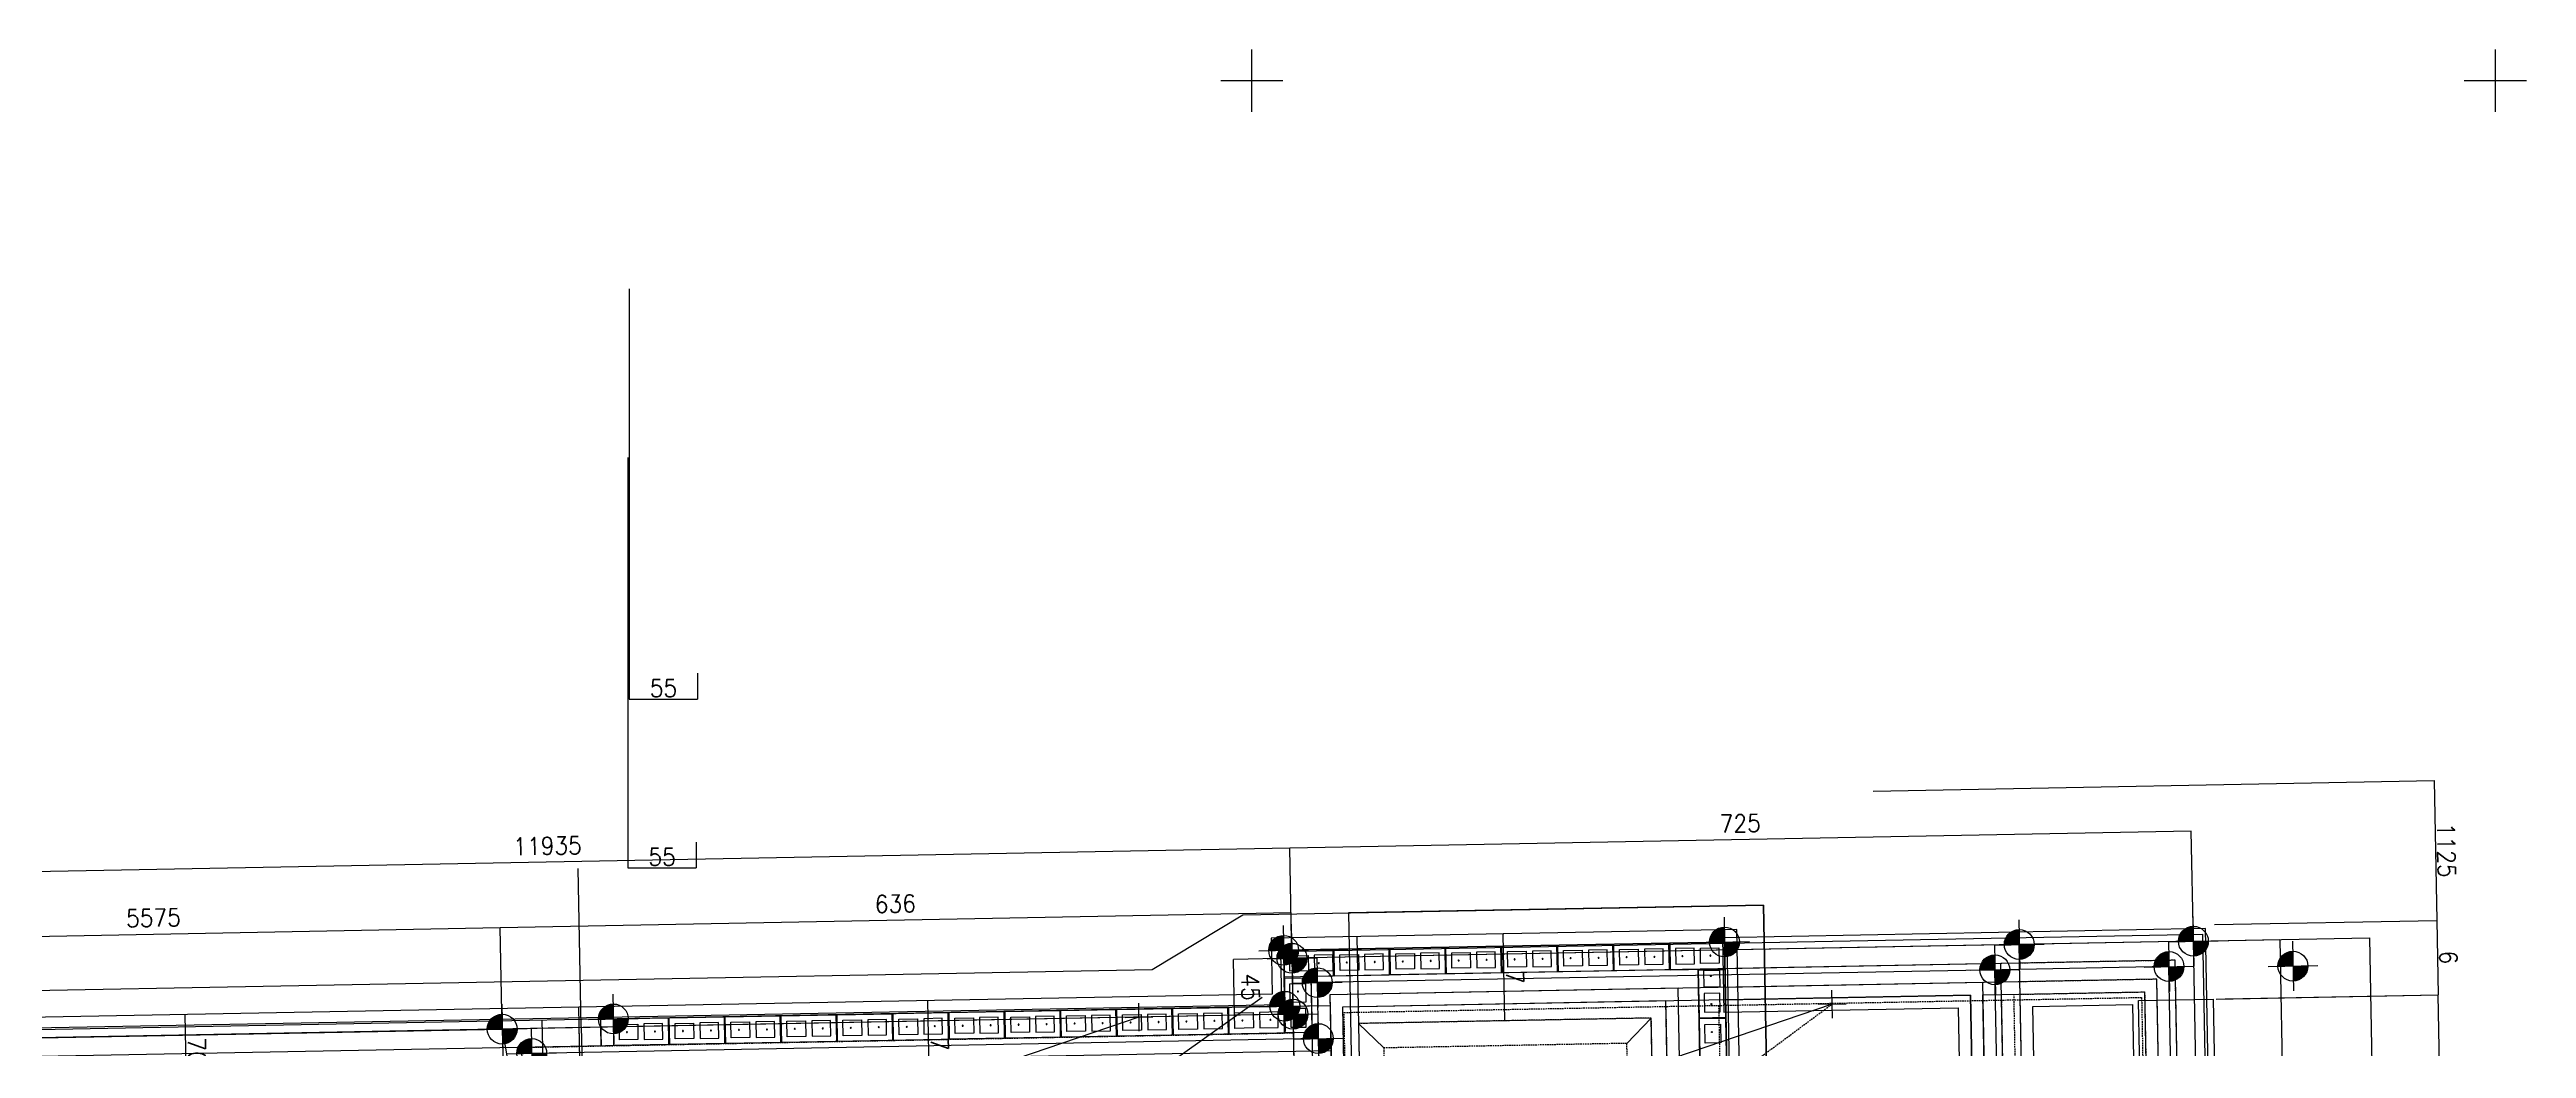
# Model space of a CAD drawing. Header units: millimetres. Extents: x 14063 to 1112248, y -41582 to 2046360.
# Drawn here: x 972826 to 992744, y 2012383 to 2020418 of the extents above; entities that cross this region are included whole.
import ezdxf

# ---------------------------------------------------------------- set-up
doc = ezdxf.new("R2010")
doc.units = ezdxf.units.MM
doc.linetypes.add('DASHED', pattern=[19.05, 12.7, -6.35])
for name, color, linetype in [('CHB+00_Dims-GA', 8, 'Continuous'), ('CHB+00_Foundation', 1, 'Continuous'), ('CHB+00_Groundslab', 4, 'Continuous'), ('CHB+00_Walls-LB', 2, 'Continuous'), ('CHB+00_Walls-LB Ghost', 252, 'Continuous'), ('CHB+00_Walls-Ret', 8, 'Continuous'), ('CHB+00_Walls-Sleeper Ghost', 252, 'Continuous'), ('CHB+01_Walls-LB', 3, 'Continuous'), ('CHB+02_Walls-LB', 3, 'Continuous'), ('CHB-00_Dig Line', 2, 'Continuous'), ('CHB-00_Dims-Footprint', 8, 'Continuous'), ('CHB-00_Dims-Foundation', 8, 'Continuous'), ('CHB-00_Footprint', 1, 'Continuous'), ('CHB-00_Foundation', 7, 'Continuous'), ('CHB-00_SOPs', 211, 'Continuous'), ('CHB-00_Surveyed Outline', 211, 'Continuous'), ('CHB-00_Walls-LB', 8, 'Continuous'), ('RPS - Setting out scratch', 7, 'Continuous'), ('RPS Setting Out - Scratch', 7, 'Continuous')]:
    doc.layers.add(name, color=color, linetype=linetype)
doc.styles.get("Standard").update_dxf_attribs({"font": 'standard'})
doc.dimstyles.get("Standard").update_dxf_attribs({"dimscale": 0, "dimtxt": 2, "dimasz": 2.5, "dimexe": 4, "dimexo": 1.5, "dimgap": 0.75, "dimtad": 0, "dimtoh": 1, "dimdec": 0, "dimdsep": 46, "dimcen": 0.09, "dimclrd": 8, "dimclre": 8, "dimclrt": 7, "dimadec": 0, "dimazin": 0, "dimtfac": 1, "dimtdec": 4, "dimtofl": 0, "dimtmove": 0, "dimatfit": 3, "dimfxl": 1, "dimtolj": 1, "dimtzin": 0, "dimarcsym": 0})

# ---------------------------------------------------------------- blocks, each defined once
blk = doc.blocks.new('*D130')
at = {"layer": 'CHB-00_Dims-Foundation', "color": 8, "linetype": 'ByBlock', "lineweight": -2}
for p, q in [((987491, 2014453), (992002, 2014539)), ((992002, 2014539), (992023, 2013414)), ((990236, 2013380), (992023, 2013414))]:
    blk.add_line(p, q, dxfattribs=at)
for points in [[(992002, 2014539), (992002, 2014539), (992002, 2014539)], [(992023, 2013414), (992023, 2013414), (992023, 2013414)]]:
    blk.add_solid(points, dxfattribs=at)
at = {"layer": 'CHB-00_Dims-Foundation', "color": 7, "linetype": 'Continuous', "lineweight": -2, "insert": (992100, 2013978), "char_height": 141.1, "width": 21, "attachment_point": 5, "rotation": 271.0813}
blk.add_mtext('1125', dxfattribs=at)
blk = doc.blocks.new('*D25')
at = {"layer": 'CHB-00_Dims-Foundation', "color": 8, "linetype": 'ByBlock', "lineweight": -2}
for p, q in [((990236, 2013380), (992023, 2013414)), ((992023, 2013414), (992034, 2012814)), ((990248, 2012780), (992034, 2012814))]:
    blk.add_line(p, q, dxfattribs=at)
for points in [[(992023, 2013414), (992023, 2013414), (992023, 2013414)], [(992034, 2012814), (992034, 2012814), (992034, 2012814)]]:
    blk.add_solid(points, dxfattribs=at)
at = {"layer": 'CHB-00_Dims-Foundation', "color": 7, "linetype": 'Continuous', "lineweight": -2, "insert": (992116, 2013116), "char_height": 141, "width": 4, "attachment_point": 5, "rotation": 271.0813}
blk.add_mtext('6', dxfattribs=at)
blk = doc.blocks.new('*D90')
at = {"layer": 'CHB-00_Dims-Foundation', "color": 8, "linetype": 'ByBlock', "lineweight": -2}
for p, q in [((990322, 2012782), (992034, 2012814)), ((992156, 2006351), (992034, 2012814)), ((990347, 2006316), (992156, 2006351))]:
    blk.add_line(p, q, dxfattribs=at)
for points in [[(992034, 2012814), (992034, 2012814), (992034, 2012814)], [(992156, 2006351), (992156, 2006351), (992156, 2006351)]]:
    blk.add_solid(points, dxfattribs=at)
at = {"layer": 'CHB-00_Dims-Foundation', "color": 7, "linetype": 'Continuous', "lineweight": -2, "insert": (992183, 2009584), "char_height": 141.1, "width": 27, "attachment_point": 5, "rotation": 271.0813}
blk.add_mtext('6464', dxfattribs=at)
blk = doc.blocks.new('*D38')
at = {"layer": 'CHB-00_Dims-Footprint', "color": 8, "linetype": 'ByBlock', "lineweight": -2}
for p, q in [((990049, 2014131), (982800, 2013994)), ((990066, 2013246), (990049, 2014131)), ((982817, 2013109), (982800, 2013994))]:
    blk.add_line(p, q, dxfattribs=at)
for points in [[(990049, 2014131), (990049, 2014131), (990049, 2014131)], [(982800, 2013994), (982800, 2013994), (982800, 2013994)]]:
    blk.add_solid(points, dxfattribs=at)
at = {"layer": 'CHB-00_Dims-Footprint', "color": 7, "linetype": 'Continuous', "lineweight": -2, "insert": (986422, 2014194), "char_height": 141.1, "width": 18, "attachment_point": 5, "rotation": 1.0813}
blk.add_mtext('725', dxfattribs=at)
blk = doc.blocks.new('*D92')
at = {"layer": 'CHB-00_Dims-Footprint', "color": 8, "linetype": 'ByBlock', "lineweight": -2}
for p, q in [((982800, 2013994), (970867, 2013769)), ((982817, 2013109), (982800, 2013994)), ((970892, 2012434), (970867, 2013769))]:
    blk.add_line(p, q, dxfattribs=at)
for points in [[(982800, 2013994), (982800, 2013994), (982800, 2013994)], [(970867, 2013769), (970867, 2013769), (970867, 2013769)]]:
    blk.add_solid(points, dxfattribs=at)
at = {"layer": 'CHB-00_Dims-Footprint', "color": 7, "linetype": 'Continuous', "lineweight": -2, "insert": (976831, 2014013), "char_height": 141.1, "width": 28, "attachment_point": 5, "rotation": 1.0813}
blk.add_mtext('11935', dxfattribs=at)
blk = doc.blocks.new('*D84')
at = {"layer": 'CHB-00_Dims-Footprint', "color": 8, "linetype": 'ByBlock', "lineweight": -2}
for p, q in [((982817, 2013109), (982347, 2013100)), ((982356, 2012650), (982347, 2013100)), ((982825, 2012659), (982356, 2012650))]:
    blk.add_line(p, q, dxfattribs=at)
for points in [[(982347, 2013100), (982347, 2013100), (982347, 2013100)], [(982356, 2012650), (982356, 2012650), (982356, 2012650)]]:
    blk.add_solid(points, dxfattribs=at)
at = {"layer": 'CHB-00_Dims-Footprint', "color": 7, "linetype": 'Continuous', "lineweight": -2, "insert": (982483, 2012878), "char_height": 141.1, "width": 12, "attachment_point": 5, "rotation": 271.0813}
blk.add_mtext('45', dxfattribs=at)
blk = doc.blocks.new('*D56')
at = {"layer": 'CHB-00_Dims-Footprint', "color": 8, "linetype": 'ByBlock', "lineweight": -2}
for p, q in [((990066, 2013246), (990761, 2013259)), ((990761, 2013259), (990889, 2006495)), ((990193, 2006482), (990889, 2006495))]:
    blk.add_line(p, q, dxfattribs=at)
for points in [[(990761, 2013259), (990761, 2013259), (990761, 2013259)], [(990889, 2006495), (990889, 2006495), (990889, 2006495)]]:
    blk.add_solid(points, dxfattribs=at)
at = {"layer": 'CHB-00_Dims-Footprint', "color": 7, "linetype": 'Continuous', "lineweight": -2, "insert": (990956, 2009880), "char_height": 141.1, "width": 25, "attachment_point": 5, "rotation": 271.0813}
blk.add_mtext('6765', dxfattribs=at)
blk = doc.blocks.new('*D147')
at = {"layer": 'CHB-00_Dims-Footprint', "color": 8, "linetype": 'ByBlock', "lineweight": -2}
for p, q in [((970877, 2013250), (976451, 2013356)), ((976467, 2012539), (976451, 2013356)), ((970892, 2012434), (970877, 2013250))]:
    blk.add_line(p, q, dxfattribs=at)
for points in [[(976451, 2013356), (976451, 2013356), (976451, 2013356)], [(970877, 2013250), (970877, 2013250), (970877, 2013250)]]:
    blk.add_solid(points, dxfattribs=at)
at = {"layer": 'CHB-00_Dims-Footprint', "color": 7, "linetype": 'Continuous', "lineweight": -2, "insert": (973662, 2013434), "char_height": 141.1, "width": 25, "attachment_point": 5, "rotation": 1.0813}
blk.add_mtext('5575', dxfattribs=at)
blk = doc.blocks.new('*D60')
at = {"layer": 'CHB-00_Dims-Footprint', "color": 8, "linetype": 'ByBlock', "lineweight": -2}
for p, q in [((970892, 2012434), (971155, 1998539)), ((975086, 2000111), (975114, 1998614)), ((971155, 1998539), (975114, 1998614))]:
    blk.add_line(p, q, dxfattribs=at)
for points in [[(971155, 1998539), (971155, 1998539), (971155, 1998539)], [(975114, 1998614), (975114, 1998614), (975114, 1998614)]]:
    blk.add_solid(points, dxfattribs=at)
at = {"layer": 'CHB-00_Dims-Footprint', "color": 7, "linetype": 'Continuous', "lineweight": -2, "insert": (973132, 1998708), "char_height": 141.1, "width": 18, "attachment_point": 5, "rotation": 1.0813}
blk.add_mtext('396', dxfattribs=at)
blk = doc.blocks.new('*D81')
at = {"layer": 'CHB-00_Dims-Footprint', "color": 8, "linetype": 'ByBlock', "lineweight": -2}
for p, q in [((990066, 2013246), (991482, 2013273)), ((991482, 2013273), (991733, 1999975)), ((988917, 1999922), (991733, 1999975))]:
    blk.add_line(p, q, dxfattribs=at)
for points in [[(991482, 2013273), (991482, 2013273), (991482, 2013273)], [(991733, 1999975), (991733, 1999975), (991733, 1999975)]]:
    blk.add_solid(points, dxfattribs=at)
at = {"layer": 'CHB-00_Dims-Footprint', "color": 7, "linetype": 'Continuous', "lineweight": -2, "insert": (991739, 2006626), "char_height": 141.1, "width": 16, "attachment_point": 5, "rotation": 271.0813}
blk.add_mtext('133', dxfattribs=at)
blk = doc.blocks.new('*D103')
at = {"layer": 'CHB-00_Dims-Footprint', "color": 8, "linetype": 'ByBlock', "lineweight": -2}
for p, q in [((970892, 2012434), (970198, 2012421)), ((970198, 2012421), (970315, 2006222)), ((972989, 2006273), (970315, 2006222))]:
    blk.add_line(p, q, dxfattribs=at)
for points in [[(970198, 2012421), (970198, 2012421), (970198, 2012421)], [(970315, 2006222), (970315, 2006222), (970315, 2006222)]]:
    blk.add_solid(points, dxfattribs=at)
at = {"layer": 'CHB-00_Dims-Footprint', "color": 7, "linetype": 'Continuous', "lineweight": -2, "insert": (970388, 2009324), "char_height": 141.1, "width": 11, "attachment_point": 5, "rotation": 271.0813}
blk.add_mtext('62', dxfattribs=at)
blk = doc.blocks.new('*D52')
at = {"layer": 'CHB-00_Dims-Footprint', "color": 8, "linetype": 'ByBlock', "lineweight": -2}
for p, q in [((970892, 2012434), (971140, 1999321)), ((972989, 2006273), (973120, 1999358)), ((971140, 1999321), (973120, 1999358))]:
    blk.add_line(p, q, dxfattribs=at)
for points in [[(973120, 1999358), (973120, 1999358), (973120, 1999358)], [(971140, 1999321), (971140, 1999321), (971140, 1999321)]]:
    blk.add_solid(points, dxfattribs=at)
at = {"layer": 'CHB-00_Dims-Footprint', "color": 7, "linetype": 'Continuous', "lineweight": -2, "insert": (972127, 1999471), "char_height": 141.1, "width": 16, "attachment_point": 5, "rotation": 1.0813}
blk.add_mtext('198', dxfattribs=at)
blk = doc.blocks.new('*D145')
at = {"layer": 'CHB-00_Dims-Footprint', "color": 8, "linetype": 'ByBlock', "lineweight": -2}
blk.add_line((981587, 2012636), (971461, 2009190), dxfattribs=at)
at = {"layer": 'CHB-00_Dims-Footprint', "color": 7, "linetype": 'Continuous', "lineweight": -2, "insert": (972191, 2009438), "char_height": 141.1, "width": 30, "attachment_point": 5, "rotation": 18.7929}
blk.add_mtext('10696', dxfattribs=at)
blk = doc.blocks.new('*D152')
at = {"layer": 'CHB-00_Dims-Footprint', "color": 8, "linetype": 'ByBlock', "lineweight": -2}
blk.add_line((987161, 2012741), (977035, 2009295), dxfattribs=at)
at = {"layer": 'CHB-00_Dims-Footprint', "color": 7, "linetype": 'Continuous', "lineweight": -2, "insert": (977765, 2009544), "char_height": 141.1, "width": 30, "attachment_point": 5, "rotation": 18.7929}
blk.add_mtext('10696', dxfattribs=at)
blk = doc.blocks.new('*D33')
at = {"layer": 'CHB-00_Dims-Footprint', "color": 8, "linetype": 'ByBlock', "lineweight": -2}
for p, q in [((976451, 2013356), (982810, 2013476)), ((982817, 2013109), (982810, 2013476)), ((976467, 2012539), (976451, 2013356))]:
    blk.add_line(p, q, dxfattribs=at)
for points in [[(982810, 2013476), (982810, 2013476), (982810, 2013476)], [(976451, 2013356), (976451, 2013356), (976451, 2013356)]]:
    blk.add_solid(points, dxfattribs=at)
at = {"layer": 'CHB-00_Dims-Footprint', "color": 7, "linetype": 'Continuous', "lineweight": -2, "insert": (979628, 2013547), "char_height": 141.1, "width": 18, "attachment_point": 5, "rotation": 1.0813}
blk.add_mtext('636', dxfattribs=at)
blk = doc.blocks.new('*U202')
at = {"layer": 'CHB+00_Groundslab', "color": 1, "linetype": 'Continuous'}
blk.add_lwpolyline([(-4, 0, 1), (4, 0, 1)], format="xyb", close=True, dxfattribs=at)
blk = doc.blocks.new('*U203')
at = {"layer": 'CHB+00_Groundslab', "color": 0, "linetype": 'ByBlock', "lineweight": -2}
for p in [(-3150, 0), (-2925, 0), (-2700, 0), (-2475, 0), (-2250, 0), (-2025, 0), (-1800, 0), (-1575, 0), (-1350, 0), (-1125, 0), (-900, 0), (-675, 0), (-450, 0), (-225, 0), (0, 0)]:
    blk.add_blockref('*U202', p, dxfattribs=at)
blk = doc.blocks.new('*U204')
at = {"layer": 'CHB+00_Groundslab', "color": 1, "linetype": 'Continuous'}
blk.add_lwpolyline([(-4, 0, 1), (4, 0, 1)], format="xyb", close=True, dxfattribs=at)
blk = doc.blocks.new('*U205')
at = {"layer": 'CHB+00_Groundslab', "color": 0, "linetype": 'ByBlock', "lineweight": -2}
for p in [(-12825, 0), (-12600, 0), (-12375, 0), (-12150, 0), (-11925, 0), (-11700, 0), (-11475, 0), (-11250, 0), (-11025, 0), (-10800, 0), (-10575, 0), (-10350, 0), (-10125, 0), (-9900, 0), (-9675, 0), (-9450, 0), (-9225, 0), (-9000, 0), (-8775, 0), (-8550, 0), (-8325, 0), (-8100, 0), (-7875, 0), (-7650, 0), (-7425, 0), (-7200, 0), (-6975, 0), (-6750, 0), (-6525, 0), (-6300, 0), (-6075, 0), (-5850, 0), (-5625, 0), (-5400, 0), (-5175, 0), (-4950, 0), (-4725, 0), (-4500, 0), (-4275, 0), (-4050, 0), (-3825, 0), (-3600, 0), (-3375, 0), (-3150, 0), (-2925, 0), (-2700, 0), (-2475, 0), (-2250, 0), (-2025, 0), (-1800, 0), (-1575, 0), (-1350, 0), (-1125, 0), (-900, 0), (-675, 0), (-450, 0), (-225, 0), (0, 0)]:
    blk.add_blockref('*U204', p, dxfattribs=at)
blk = doc.blocks.new('*U206')
at = {"layer": 'CHB+00_Groundslab', "color": 1, "linetype": 'Continuous'}
blk.add_lwpolyline([(-4, 0, 1), (4, 0, 1)], format="xyb", close=True, dxfattribs=at)
blk = doc.blocks.new('*U207')
at = {"layer": 'CHB+00_Groundslab', "color": 0, "linetype": 'ByBlock', "lineweight": -2}
for p in [(-5400, 0), (-5175, 0), (-4950, 0), (-4725, 0), (-4500, 0), (-4275, 0), (-4050, 0), (-3825, 0), (-3600, 0), (-3375, 0), (-3150, 0), (-2925, 0), (-2700, 0), (-2475, 0), (-2250, 0), (-2025, 0), (-1800, 0), (-1575, 0), (-1350, 0), (-1125, 0), (-900, 0), (-675, 0), (-450, 0), (-225, 0), (0, 0)]:
    blk.add_blockref('*U206', p, dxfattribs=at)
blk = doc.blocks.new('*D5')
at = {"layer": 'CHB+00_Dims-GA', "color": 8, "linetype": 'ByBlock', "lineweight": -2}
for p, q in [((977477, 2017137), (977477, 2013837)), ((978027, 2014044), (978027, 2013837)), ((977477, 2013837), (978027, 2013837))]:
    blk.add_line(p, q, dxfattribs=at)
for points in [[(977477, 2013837), (977477, 2013837), (977477, 2013837)], [(978027, 2013837), (978027, 2013837), (978027, 2013837)]]:
    blk.add_solid(points, dxfattribs=at)
at = {"layer": 'CHB+00_Dims-GA', "color": 7, "linetype": 'Continuous', "lineweight": -2, "insert": (977752, 2013925), "char_height": 141.1, "width": 11, "attachment_point": 5}
blk.add_mtext('55', dxfattribs=at)
blk = doc.blocks.new('*D14')
at = {"layer": 'CHB+00_Dims-GA', "color": 8, "linetype": 'ByBlock', "lineweight": -2}
for p, q in [((977488, 2018493), (977488, 2015194)), ((978038, 2015401), (978038, 2015194)), ((977488, 2015194), (978038, 2015194))]:
    blk.add_line(p, q, dxfattribs=at)
for points in [[(977488, 2015194), (977488, 2015194), (977488, 2015194)], [(978038, 2015194), (978038, 2015194), (978038, 2015194)]]:
    blk.add_solid(points, dxfattribs=at)
at = {"layer": 'CHB+00_Dims-GA', "color": 7, "linetype": 'Continuous', "lineweight": -2, "insert": (977763, 2015281), "char_height": 141.1, "width": 11, "attachment_point": 5}
blk.add_mtext('55', dxfattribs=at)
blk = doc.blocks.new('*D125')
at = {"layer": 'CHB-00_Foundation', "color": 8, "linetype": 'ByBlock', "lineweight": -2}
for p, q in [((979903, 2012069), (979890, 2012769)), ((979890, 2012769), (979890, 2012769)), ((979903, 2012069), (979903, 2012069))]:
    blk.add_line(p, q, dxfattribs=at)
for points in [[(979890, 2012769), (979890, 2012769), (979890, 2012769)], [(979903, 2012069), (979903, 2012069), (979903, 2012069)]]:
    blk.add_solid(points, dxfattribs=at)
at = {"layer": 'CHB-00_Foundation', "color": 7, "linetype": 'Continuous', "lineweight": -2, "insert": (979984, 2012420), "char_height": 141, "width": 4, "attachment_point": 5, "rotation": 271.0813}
blk.add_mtext('7', dxfattribs=at)
blk = doc.blocks.new('*D122')
at = {"layer": 'CHB-00_Foundation', "color": 8, "linetype": 'ByBlock', "lineweight": -2}
for p, q in [((973931, 2011955), (973918, 2012656)), ((973918, 2012656), (973918, 2012656)), ((973931, 2011955), (973931, 2011955))]:
    blk.add_line(p, q, dxfattribs=at)
for points in [[(973918, 2012656), (973918, 2012656), (973918, 2012656)], [(973931, 2011955), (973931, 2011955), (973931, 2011955)]]:
    blk.add_solid(points, dxfattribs=at)
at = {"layer": 'CHB-00_Foundation', "color": 7, "linetype": 'Continuous', "lineweight": -2, "insert": (974012, 2012307), "char_height": 141.1, "width": 16, "attachment_point": 5, "rotation": 271.0813}
blk.add_mtext('701', dxfattribs=at)
blk = doc.blocks.new('*D55')
at = {"layer": 'CHB-00_Foundation', "color": 8, "linetype": 'ByBlock', "lineweight": -2}
for p, q in [((984529, 2012606), (984516, 2013306)), ((984521, 2013306), (984516, 2013306)), ((984529, 2012606), (984529, 2012606))]:
    blk.add_line(p, q, dxfattribs=at)
for points in [[(984516, 2013306), (984516, 2013306), (984516, 2013306)], [(984529, 2012606), (984529, 2012606), (984529, 2012606)]]:
    blk.add_solid(points, dxfattribs=at)
at = {"layer": 'CHB-00_Foundation', "color": 7, "linetype": 'Continuous', "lineweight": -2, "insert": (984610, 2012958), "char_height": 141, "width": 4, "attachment_point": 5, "rotation": 271.0813}
blk.add_mtext('7', dxfattribs=at)
blk = doc.blocks.new('_Set Out JW')
at = {"layer": 'RPS Setting Out - Scratch', "linetype": 'Continuous'}
h = blk.add_hatch(color=2, dxfattribs=at)
edge = h.paths.add_edge_path(flags=0)
edge.add_arc((0, 0), 120, 90, 180)
edge.add_line((-120, 0), (0, 0))
edge.add_line((0, 0), (0, 120))
h = blk.add_hatch(color=2, dxfattribs=at)
edge = h.paths.add_edge_path(flags=0)
edge.add_line((120, 0), (0, 0))
edge.add_line((0, 0), (0, -120))
edge.add_arc((0, 0), 120, 270, 360)
at = {"layer": 'RPS Setting Out - Scratch', "color": 7, "linetype": 'Continuous'}
for p, q in [((0, 200), (0, -200)), ((-200, 0), (200, 0))]:
    blk.add_line(p, q, dxfattribs=at)
blk.add_circle((0, 0), 120, dxfattribs=at)

msp = doc.modelspace()

# ---------------------------------------------------------------- linework, layer by layer
at = {"layer": 'CHB+00_Foundation', "linetype": 'Continuous'}
for points in [[(986279.4, 2013274.4), (986290.7, 2012674.5), (988175.1, 2012710.1), (988246.7, 2008912.7), (988041.8, 2008908.9), (988053.1, 2008309), (988258.1, 2008312.8), (988329.7, 2004518.5), (988124.7, 2004514.6), (988136, 2003914.8), (988341, 2003918.6), (988407.2, 2000412.2), (986522.8, 2000376.7), (986534.1, 1999776.8), (989018.4, 1999823.7), (988895.1, 2006357.5), (990295.2, 2006383.9), (990163.8, 2013347.7), (986279.4, 2013274.4)], [(988883.8, 2006957.4), (988775, 2012721.4), (989575.2, 2012736.5), (989684, 2006972.5), (988883.8, 2006957.4)]]:
    msp.add_lwpolyline(points, dxfattribs=at)
at = {"layer": 'CHB+00_Groundslab', "linetype": 'Continuous'}
for points in [[(975086.8, 2000046.2), (975085.8, 2000111.2), (975086.8, 2000046.2), (982995.6, 2000195.5), (983004.1, 1999745.2), (986548.5, 1999812.1), (986295, 2013239.7), (982750.7, 2013172.8), (982759.2, 2012722.9), (970891.3, 2012498.9), (970892.5, 2012433.9)], [(982759.2, 2012722.9), (983124.1, 2012729.8), (983360.5, 2000202.4), (982995.6, 2000195.5)], [(976794.6, 2012285.2), (976788.5, 2012610.2)]]:
    msp.add_lwpolyline(points, dxfattribs=at)
at = {"layer": 'CHB+00_Groundslab', "color": 1, "linetype": 'DASHED'}
for points in [[(983340.6, 2013183.9), (983594, 1999756.3)], [(977095.7, 2012015.9), (977084.4, 2012615.8)]]:
    msp.add_lwpolyline(points, dxfattribs=at)
at = {"layer": 'CHB+00_Groundslab', "color": 1, "linetype": 'Continuous'}
for points in [[(982848.7, 2013067.1, 1), (982856.7, 2013067.3, 1)], [(982860.4, 2012842.3, 1), (982868.4, 2012842.4, 1)]]:
    msp.add_lwpolyline(points, format="xyb", close=True, dxfattribs=at)
at = {"layer": 'CHB+00_Groundslab', "color": 3, "linetype": 'DASHED'}
for points in [[(985780.4, 2008713.2), (985706.5, 2012628.5), (983351.7, 2012584)], [(985577, 2008887), (985510.3, 2012424.7), (983555.6, 2012387.8), (983626.8, 2008617.6), (985577, 2008887)]]:
    msp.add_lwpolyline(points, dxfattribs=at)
at = {"layer": 'CHB+00_Groundslab', "color": 3, "linetype": 'Continuous'}
for points in [[(983351.9, 2012584), (983555.6, 2012387.8)], [(985706.5, 2012628.5), (985510.3, 2012424.7)]]:
    msp.add_lwpolyline(points, dxfattribs=at)
at = {"layer": 'CHB+00_Groundslab', "linetype": 'Continuous'}
msp.add_arc((981587, 2012635.7), 10696.4, 181.08126, 216.5046, dxfattribs=at)
at = {"layer": 'CHB+00_Walls-LB', "linetype": 'Continuous'}
for points in [[(977494.6, 2000091.7), (977490.5, 2000306.6), (977494.6, 2000091.7), (982995.6, 2000195.5), (983004.1, 1999745.2), (986548.5, 1999812.1), (986295, 2013239.7), (982750.7, 2013172.8), (982759.2, 2012722.9), (977258.1, 2012619), (977262.2, 2012404.1)], [(986299.1, 2013024.7), (982969.7, 2012961.9), (982978.2, 2012512), (971046.4, 2012286.8)], [(986329.4, 2000023), (986084.1, 2013020.7)], [(975376, 2000416.8), (983353.6, 2000567.3), (983362.1, 2000117), (986161.6, 2000169.8), (985922, 2012867.6), (983122.5, 2012814.7), (983131, 2012364.8), (971202.4, 2012139.7)], [(981045, 2000623.8), (983451.7, 2000669.2), (983460.2, 2000218.9), (986059.8, 2000267.9), (985823.9, 2012765.7), (983224.4, 2012716.6), (983232.8, 2012266.7), (976881.8, 2012146.9)], [(977262.2, 2012404.1), (977259.4, 2012554.1), (970892.5, 2012433.9)]]:
    msp.add_lwpolyline(points, dxfattribs=at)
msp.add_arc((981587, 2012635.7), 10696.4, 181.08126, 216.5046, dxfattribs=at)
at = {"layer": 'CHB+00_Walls-LB Ghost', "linetype": 'Continuous'}
for points in [[(982816.9, 2013109), (982825.4, 2012659.1), (970892.5, 2012433.9)], [(975085.8, 2000111.2), (983059.4, 2000261.7), (983067.9, 1999811.4), (988916.5, 1999921.8), (988793.2, 2006455.6), (990193.4, 2006482), (990065.7, 2013245.8), (982816.9, 2013109)], [(986529.4, 2000026.7), (988763.7, 2000068.9), (988640.4, 2006602.8), (990040.5, 2006629.2), (989918.5, 2013093), (986284.1, 2013024.4)], [(988487.6, 2006749.9), (989887.7, 2006776.3), (989771.4, 2012940.2), (986286.9, 2012874.5)], [(986288.8, 2012774.5), (988273.2, 2012811.9), (988350.4, 2008722.2), (988237.9, 2008720), (988241.9, 2008505.1), (988354.4, 2008507.2), (988433.3, 2004327.9), (988320.8, 2004325.8), (988324.9, 2004110.9), (988437.4, 2004113), (988509.1, 2000314.2), (986524.7, 2000276.7)], [(988485.7, 2006849.9), (988373.2, 2012813.8), (989673.3, 2012838.4), (989785.9, 2006874.4), (988487.4, 2006849.9)]]:
    msp.add_lwpolyline(points, dxfattribs=at)
at = {"layer": 'CHB+00_Walls-Ret'}
for points in [[(982750.7, 2013173.2), (983145.6, 2013180.6), (983149.6, 2012965.7), (982754.7, 2012958.2)], [(982796.5, 2013129.1), (982946.5, 2013131.9), (982948.8, 2013006.9), (982798.9, 2013004.1)], [(983146.4, 2013135.7), (982996.5, 2013132.8), (982998.8, 2013007.8), (983148.8, 2013010.7)], [(983155.6, 2013180.8), (983595.5, 2013189.1), (983599.6, 2012974.2), (983159.6, 2012965.9)], [(983201.4, 2013136.7), (983351.4, 2013139.5), (983353.8, 2013014.5), (983203.8, 2013011.7)], [(983551.4, 2013143.3), (983401.4, 2013140.5), (983403.7, 2013015.5), (983553.7, 2013018.3)], [(983605.5, 2013189.3), (984045.4, 2013197.6), (984049.5, 2012982.7), (983609.6, 2012974.4)], [(983651.3, 2013145.2), (983801.3, 2013148), (983803.7, 2013023), (983653.7, 2013020.2)], [(984001.3, 2013151.8), (983851.3, 2013149), (983853.7, 2013024), (984003.6, 2013026.8)], [(984055.4, 2013197.8), (984495.3, 2013206.1), (984499.4, 2012991.2), (984059.5, 2012982.9)], [(984101.3, 2013153.7), (984251.2, 2013156.5), (984253.6, 2013031.5), (984103.6, 2013028.7)], [(984451.2, 2013160.3), (984301.2, 2013157.5), (984303.6, 2013032.5), (984453.6, 2013035.3)], [(984505.3, 2013206.3), (984945.3, 2013214.6), (984949.3, 2012999.7), (984509.4, 2012991.4)], [(984551.2, 2013162.2), (984701.2, 2013165), (984703.5, 2013040), (984553.5, 2013037.2)], [(984901.1, 2013168.8), (984751.2, 2013165.9), (984753.5, 2013041), (984903.5, 2013043.8)], [(984955.3, 2013214.8), (985395.2, 2013223.1), (985399.2, 2013008.1), (984959.3, 2012999.8)], [(985001.1, 2013170.7), (985151.1, 2013173.5), (985153.4, 2013048.5), (985003.5, 2013045.7)], [(985351, 2013177.3), (985201.1, 2013174.4), (985203.4, 2013049.5), (985353.4, 2013052.3)], [(985405.2, 2013223.3), (985845.1, 2013231.6), (985849.2, 2013016.6), (985409.2, 2013008.3)], [(985451, 2013179.2), (985601, 2013182), (985603.4, 2013057), (985453.4, 2013054.2)], [(985801, 2013185.8), (985651, 2013182.9), (985653.3, 2013057.9), (985803.3, 2013060.8)], [(985859.2, 2013016.4), (986299.1, 2013024.7), (986295, 2013239.7), (985855.1, 2013231.4)], [(985903.3, 2013062.3), (986053.3, 2013065.1), (986050.9, 2013190.1), (985901, 2013187.2)], [(986253.2, 2013068.9), (986103.3, 2013066), (986100.9, 2013191), (986250.9, 2013193.8)], [(982969.9, 2012951.9), (982978.2, 2012512), (982763.2, 2012507.9), (982754.9, 2012947.8)], [(982925.7, 2012906), (982928.6, 2012756.1), (982803.6, 2012753.7), (982800.8, 2012903.7)], [(986306.5, 2012634.8), (986299.3, 2013014.7), (986084.3, 2013010.7), (986091.5, 2012630.7)], [(986254.3, 2013013.9), (986256.8, 2012878.9), (986131.9, 2012876.5), (986129.3, 2013011.5)], [(980059.6, 2012671.9), (980499.6, 2012680.2), (980503.6, 2012465.3), (980063.7, 2012457)], [(980509.6, 2012680.4), (980949.5, 2012688.7), (980953.5, 2012473.7), (980513.6, 2012465.4)], [(980959.5, 2012688.9), (981399.4, 2012697.2), (981403.5, 2012482.2), (980963.5, 2012473.9)], [(981409.4, 2012697.4), (981849.3, 2012705.7), (981853.4, 2012490.7), (981413.5, 2012482.4)], [(981859.3, 2012705.9), (982299.2, 2012714.2), (982303.3, 2012499.2), (981863.4, 2012490.9)], [(982309.2, 2012714.4), (982749.2, 2012722.7), (982753.2, 2012507.7), (982313.3, 2012499.4)], [(982705, 2012676.8), (982555, 2012674), (982557.4, 2012549), (982707.4, 2012551.9)], [(982932.3, 2012556.1), (982929.5, 2012706.1), (982804.5, 2012703.7), (982807.4, 2012553.7)], [(986260.6, 2012678.9), (986257.8, 2012828.9), (986132.8, 2012826.5), (986135.6, 2012676.6)], [(977360.1, 2012621), (977800, 2012629.3), (977804.1, 2012414.3), (977364.2, 2012406)], [(977406, 2012576.8), (977555.9, 2012579.7), (977558.3, 2012454.7), (977408.3, 2012451.8)], [(977755.9, 2012583.4), (977605.9, 2012580.6), (977608.3, 2012455.6), (977758.3, 2012458.5)], [(977810, 2012629.5), (978250, 2012637.8), (978254, 2012422.8), (977814.1, 2012414.5)], [(977855.9, 2012585.3), (978005.9, 2012588.1), (978008.2, 2012463.2), (977858.2, 2012460.3)], [(978205.8, 2012591.9), (978055.8, 2012589.1), (978058.2, 2012464.1), (978208.2, 2012466.9)], [(978260, 2012637.9), (978699.9, 2012646.3), (978703.9, 2012431.3), (978264, 2012423)], [(978305.8, 2012593.8), (978455.8, 2012596.6), (978458.1, 2012471.7), (978308.2, 2012468.8)], [(978655.7, 2012600.4), (978505.8, 2012597.6), (978508.1, 2012472.6), (978658.1, 2012475.4)], [(978709.9, 2012646.4), (979149.8, 2012654.7), (979153.9, 2012439.8), (978713.9, 2012431.5)], [(978755.7, 2012602.3), (978905.7, 2012605.1), (978908.1, 2012480.2), (978758.1, 2012477.3)], [(979105.7, 2012608.9), (978955.7, 2012606.1), (978958, 2012481.1), (979108, 2012483.9)], [(979159.8, 2012654.9), (979599.7, 2012663.2), (979603.8, 2012448.3), (979163.9, 2012440)], [(979205.6, 2012610.8), (979355.6, 2012613.6), (979358, 2012488.6), (979208, 2012485.8)], [(979555.6, 2012617.4), (979405.6, 2012614.6), (979408, 2012489.6), (979557.9, 2012492.4)], [(979609.7, 2012663.4), (980049.6, 2012671.7), (980053.7, 2012456.8), (979613.8, 2012448.5)], [(979655.6, 2012619.3), (979805.5, 2012622.1), (979807.9, 2012497.1), (979657.9, 2012494.3)], [(980005.5, 2012625.9), (979855.5, 2012623.1), (979857.9, 2012498.1), (980007.9, 2012500.9)], [(980105.5, 2012627.8), (980255.5, 2012630.6), (980257.8, 2012505.6), (980107.8, 2012502.8)], [(980455.4, 2012634.4), (980305.4, 2012631.5), (980307.8, 2012506.6), (980457.8, 2012509.4)], [(980555.4, 2012636.3), (980705.4, 2012639.1), (980707.7, 2012514.1), (980557.8, 2012511.3)], [(980905.3, 2012642.9), (980755.4, 2012640), (980757.7, 2012515.1), (980907.7, 2012517.9)], [(981005.3, 2012644.8), (981155.3, 2012647.6), (981157.7, 2012522.6), (981007.7, 2012519.8)], [(981355.3, 2012651.4), (981205.3, 2012648.5), (981207.6, 2012523.6), (981357.6, 2012526.4)], [(981455.2, 2012653.2), (981605.2, 2012656.1), (981607.6, 2012531.1), (981457.6, 2012528.3)], [(981805.2, 2012659.9), (981655.2, 2012657), (981657.6, 2012532), (981807.5, 2012534.9)], [(981905.2, 2012661.7), (982055.1, 2012664.6), (982057.5, 2012539.6), (981907.5, 2012536.8)], [(982255.1, 2012668.3), (982105.1, 2012665.5), (982107.5, 2012540.5), (982257.5, 2012543.4)], [(982355.1, 2012670.2), (982505.1, 2012673.1), (982507.4, 2012548.1), (982357.4, 2012545.3)], [(986314.9, 2012184.9), (986306.6, 2012624.8), (986091.7, 2012620.7), (986100, 2012180.8)], [(986262.5, 2012578.9), (986265.3, 2012429), (986140.3, 2012426.6), (986137.5, 2012576.6)]]:
    msp.add_lwpolyline(points, close=True, dxfattribs=at)
at = {"layer": 'CHB+00_Walls-Sleeper Ghost', "color": 252, "linetype": 'DASHED'}
for points in [[(988555.3, 2011111.9), (988523.1, 2012816.6)], [(988655.3, 2011113.8), (988623.1, 2012818.5)]]:
    msp.add_lwpolyline(points, dxfattribs=at)
at = {"layer": 'CHB+01_Walls-LB', "linetype": 'Continuous'}
for points in [[(977493.3, 2000156.7), (983059.4, 2000261.7), (983067.9, 1999811.4), (988916.5, 1999921.8), (988793.2, 2006455.6), (990193.4, 2006482), (990065.7, 2013245.8), (982816.9, 2013109), (982825.4, 2012659.1), (977259.4, 2012554.1)], [(986544.4, 2000027), (988763.7, 2000068.9), (988640.4, 2006602.8), (990040.5, 2006629.2), (989918.5, 2013093), (986299.1, 2013024.7)], [(988487.6, 2006749.9), (989887.7, 2006776.3), (989771.4, 2012940.2), (986301.9, 2012874.7)], [(986303.8, 2012774.8), (988273.2, 2012811.9), (988350.4, 2008722.2), (988237.9, 2008720), (988241.9, 2008505.1), (988354.4, 2008507.2), (988433.3, 2004327.9), (988320.8, 2004325.8), (988324.9, 2004110.9), (988437.4, 2004113), (988509.1, 2000314.2), (986539.7, 2000277)], [(988485.7, 2006849.9), (988373.2, 2012813.8), (989673.3, 2012838.4), (989785.9, 2006874.4), (988487.4, 2006849.9)]]:
    msp.add_lwpolyline(points, dxfattribs=at)
at = {"layer": 'CHB+01_Walls-LB', "linetype": 'DASHED'}
msp.add_arc((987161, 2012740.9), 10696.4, 181.08126, 216.5046, dxfattribs=at)
at = {"layer": 'CHB+02_Walls-LB', "linetype": 'Continuous'}
for points in [[(988665.6, 2013219.4), (982816.9, 2013109), (983067.9, 1999811.4), (988916.5, 1999921.8), (988665.6, 2013219.4)], [(988793.2, 2006455.6), (990193.4, 2006482), (990065.7, 2013245.8), (988665.6, 2013219.4)], [(988518.4, 2013066.6), (982969.7, 2012961.9), (983215, 1999964.2), (988763.7, 2000068.9), (988518.4, 2013066.6)], [(988485.7, 2006849.9), (988371.3, 2012913.8), (983122.5, 2012814.7), (983362.1, 2000117)], [(983224.4, 2012716.6), (983460.2, 2000218.9), (988509.1, 2000314.2), (988437.4, 2004113), (988324.9, 2004110.9), (988320.8, 2004325.8), (988433.3, 2004327.9), (988354.4, 2008507.2), (988241.9, 2008505.1), (988237.9, 2008720), (988350.4, 2008722.2), (988273.2, 2012811.9), (983224.4, 2012716.6)], [(982825.4, 2012659.1), (976466.5, 2012539.1)]]:
    msp.add_lwpolyline(points, dxfattribs=at)
at = {"layer": 'CHB+02_Walls-LB', "color": 8, "linetype": 'DASHED'}
for points in [[(988795.3, 2006605.7), (990040.5, 2006629.2), (989918.5, 2013093), (988668.4, 2013069.4)], [(988787.6, 2006755.6), (989887.7, 2006776.3), (989771.4, 2012940.2), (988671.2, 2012919.5)], [(988673.1, 2012819.5), (989673.3, 2012838.4), (989785.9, 2006874.4), (988785.7, 2006855.5)]]:
    msp.add_lwpolyline(points, dxfattribs=at)
at = {"layer": 'CHB+02_Walls-LB'}
msp.add_lwpolyline([(976466.5, 2012539.1, 0.1558062), (978563.1, 2006377.8, 0.1558062)], format="xyb", dxfattribs=at)
at = {"layer": 'CHB+02_Walls-LB', "color": 8, "linetype": 'DASHED'}
msp.add_lwpolyline([(983056.5, 2000411.7), (980805.9, 2000369.2, 0.1522667), (978683.7, 2006467, -0.1521661), (976620.4, 2012392), (982828.2, 2012509.1)], format="xyb", dxfattribs=at)
at = {"layer": 'CHB-00_Dig Line', "color": 3, "linetype": 'Continuous'}
msp.add_lwpolyline([(977102.1, 2012557.1), (977078, 2013831.9)], dxfattribs=at)
at = {"layer": 'CHB-00_Dig Line', "linetype": 'Continuous'}
msp.add_lwpolyline([(975005.7, 1999744.6), (974998.6, 2000119.6, 0.1548503), (972929.9, 2006236.2, -0.1548503), (970832.1, 2012438.8), (970825.1, 2012813.7), (981693.3, 2013018.8), (982421.2, 2013457.6), (986607.6, 2013536.6), (986872.4, 1999508.1), (982686, 1999429.1), (981880, 1999874.4)], format="xyb", close=True, dxfattribs=at)
at = {"layer": 'CHB-00_Dig Line', "color": 3, "linetype": 'Continuous'}
msp.add_lwpolyline([(986607.6, 2013536.6), (983271.1, 2013473.7), (983535.9, 1999445.2), (986872.4, 1999508.1)], close=True, dxfattribs=at)
msp.add_lwpolyline([(977102.1, 2012557.1, 0.1548503), (979185.3, 2006397.5, -0.1548503), (981268.6, 2000237.9, -0.1548503)], format="xyb", dxfattribs=at)
at = {"layer": 'CHB-00_Dims-Footprint', "color": 8, "linetype": 'Continuous'}
for p, q in [((981589.2, 2012523.3), (981584.9, 2012748.2)), ((987048.6, 2012738.8), (987273.5, 2012743.1)), ((987163.2, 2012628.5), (987158.9, 2012853.4)), ((981474.6, 2012633.6), (981699.5, 2012637.9))]:
    msp.add_line(p, q, dxfattribs=at)
at = {"layer": 'CHB-00_Dims-Footprint', "linetype": 'Continuous'}
msp.add_line((982826.8, 2012584.1), (983057.9, 2000336.7), dxfattribs=at)
at = {"layer": 'CHB-00_Dims-Footprint', "color": 252, "linetype": 'Continuous'}
msp.add_lwpolyline([(965144.1, 2000396.2), (982577, 2012795.8)], dxfattribs=at)
at = {"layer": 'CHB-00_Dims-Footprint', "color": 252, "linetype": 'DASHED'}
msp.add_lwpolyline([(969965.2, 2000014.6), (987161, 2012740.9)], dxfattribs=at)
at = {"layer": 'CHB-00_Footprint', "linetype": 'Continuous'}
msp.add_lwpolyline([(975085.8, 2000111.2), (983059.4, 2000261.7), (983067.9, 1999811.4), (988916.5, 1999921.8), (988793.2, 2006455.6), (990193.4, 2006482), (990065.7, 2013245.8), (982816.9, 2013109), (982825.4, 2012659.1), (970892.5, 2012433.9)], dxfattribs=at)
msp.add_arc((981587, 2012635.7), 10696.4, 181.08126, 216.5046, dxfattribs=at)
at = {"layer": 'CHB-00_Foundation', "color": 1}
for points in [[(974985.8, 2000109.5), (974988.4, 1999944.4), (982897.5, 2000093.6), (982906, 1999643.3), (986650.3, 1999714), (986393.1, 2013341.5), (982648.8, 2013270.9), (982657.3, 2012821), (970789.4, 2012597), (970792.5, 2012432)], [(983338.7, 2013283.9), (983595.9, 1999656.3)], [(977095.7, 2012015.9), (977082.5, 2012715.7)], [(985780.4, 2008713.2), (985706.5, 2012628.5), (983351.7, 2012584)]]:
    msp.add_lwpolyline(points, dxfattribs=at)
at = {"layer": 'CHB-00_Foundation', "linetype": 'Continuous'}
msp.add_lwpolyline([(989624.6, 2012768.4), (990224.5, 2012779.8), (990346.5, 2006316.4), (988929.4, 2006289.7), (989041, 2000374.2), (988441.1, 2000362.9), (988318.2, 2006878.3), (989735.3, 2006905), (989624.6, 2012768.4)], dxfattribs=at)
at = {"layer": 'CHB-00_Foundation', "color": 1}
msp.add_arc((981587, 2012635.7), 10796.4, 181.08126, 216.5046, dxfattribs=at)
at = {"layer": 'CHB-00_SOPs', "color": 8, "linetype": 'Continuous'}
for p, q in [((982494, 2019918.1), (982494, 2020418.1)), ((992494, 2019918.1), (992494, 2020418.1)), ((982244, 2020168.1), (982744, 2020168.1)), ((992244, 2020168.1), (992744, 2020168.1))]:
    msp.add_line(p, q, dxfattribs=at)
at = {"layer": 'CHB-00_Surveyed Outline', "linetype": 'Continuous'}
for points in [[(986313.4, 2013231), (990139.6, 2013303.3), (990270.1, 2006390), (988853, 2006363.3), (988975.9, 1999847.9), (986566.8, 1999802.4)], [(970830.5, 2012513.8), (982734.9, 2012738.4), (982726.8, 2013163.3), (986313.4, 2013231)], [(986313.4, 2013231), (986566.8, 1999802.4)]]:
    msp.add_lwpolyline(points, dxfattribs=at)
at = {"layer": 'CHB-00_Walls-LB', "linetype": 'DASHED'}
for points in [[(971419.9, 2012024.8), (983244.2, 2012248), (983236.2, 2012672.9), (989649.1, 2012793.9), (989760.8, 2006880.5), (988343.6, 2006853.7), (988466.6, 2000338.4), (983470.8, 2000244.1), (983462.1, 2000704.4), (975553.5, 2000555.1)], [(985822.9, 2012721.7), (986057.5, 2000292.9)], [(986247.8, 2012729.7), (986482.4, 2000300.9)]]:
    msp.add_lwpolyline(points, dxfattribs=at)
at = {"layer": 'RPS - Setting out scratch'}
for p, q in [((986548.5, 1999812.1), (986295, 2013239.7)), ((988793.2, 2006455.6), (988665.6, 2013219.4)), ((988589.5, 2006651.8), (988469.4, 2013015.7)), ((983029.1, 2012462.9), (983255.5, 2000465.5))]:
    msp.add_line(p, q, dxfattribs=at)
for points in [[(990065.7, 2013245.8), (988665.6, 2013219.4), (982816.9, 2013109), (982825.4, 2012659.1), (976466.5, 2012539.1), (977034.8, 2009295.1), (978563.1, 2006377.8), (980091.5, 2003460.4), (980659.8, 2000216.4), (983059.4, 2000261.7), (983067.9, 1999811.4), (988916.5, 1999921.8), (988793.2, 2006455.6), (990193.4, 2006482)], [(989869.5, 2013042.1), (988669.3, 2013019.4), (983020.6, 2012912.8), (983029.1, 2012462.9), (976703.8, 2012343.5), (977226.5, 2009360.3), (978740.3, 2006470.6), (980283.1, 2003525.6), (980827.2, 2000419.6), (983255.5, 2000465.5), (983264, 2000015.1), (988712.8, 2000118), (988589.5, 2006651.8), (989989.6, 2006678.2)]]:
    msp.add_lwpolyline(points, close=True, dxfattribs=at)
for points in [[(977364.2, 2012406), (977360.1, 2012621), (982759.2, 2012722.9), (982750.7, 2013172.8), (986295, 2013239.7), (986548.5, 1999812.1), (983004.1, 1999745.2), (982995.6, 2000195.5), (977596.6, 2000093.6), (977592.5, 2000308.6)], [(980659.8, 2000216.4), (975085.8, 2000110.8), (974517.4, 2003355.2), (972989.1, 2006272.6), (971460.9, 2009189.4), (970892.5, 2012433.9), (976466.5, 2012539.1)]]:
    msp.add_lwpolyline(points, dxfattribs=at)

# ---------------------------------------------------------------- block references
at = {"layer": 'CHB+00_Groundslab', "color": 1, "linetype": 'Continuous', "rotation": 1.0812581358853}
for name, p in [('*U203', (986182.1, 2013130)), ('*U207', (982868.7, 2012617.4))]:
    msp.add_blockref(name, p, dxfattribs=at)
at = {"layer": 'CHB+00_Groundslab', "color": 1, "linetype": 'Continuous', "xscale": -1, "rotation": 91.08125813588529}
msp.add_blockref('*U205', (986427.2, 2000142.3), dxfattribs=at)
at = {"layer": 'RPS Setting Out - Scratch', "rotation": 1.0812581358853}
for p in [(982750.7, 2013172.8), (982816.9, 2013109), (986295, 2013239.7), (988665.6, 2013219.4), (990065.7, 2013245.8), (983020.6, 2012912.8), (988469.4, 2013015.7), (989869.5, 2013042.1), (990866, 2013046), (982759.2, 2012722.9), (976466.5, 2012539.1), (977360.1, 2012621), (982825.4, 2012659.1), (976703.8, 2012343.5), (983029.1, 2012462.9)]:
    msp.add_blockref('_Set Out JW', p, dxfattribs=at)

# ---------------------------------------------------------------- dimensions: what is measured, and where the dimension line sits
at = {"layer": 'CHB+00_Dims-GA', "color": 7, "linetype": 'Continuous'}
for base, p1, p2, picture, middle in [((978038.2, 2015193.6), (977488.2, 2018493), (978038.2, 2015400.5), '*D14', (977763.2, 2015281.1)), ((978027.4, 2013837.2), (977477.4, 2017136.6), (978027.4, 2014044.1), '*D5', (977752.4, 2013924.7))]:
    dim = msp.add_linear_dim(base=base, p1=p1, p2=p2, dimstyle='Standard', dxfattribs=at)
    dim.commit()
    dim.dimension.update_dxf_attribs({"geometry": picture, "text_midpoint": middle})
at = {"layer": 'CHB-00_Dims-Footprint', "color": 7, "linetype": 'Continuous'}
for base, p1, p2, angle, picture, middle in [((982800.2, 2013994.2), (990065.7, 2013245.8), (982816.9, 2013109), 1.08126, '*D38', (986422.1, 2014193.9)), ((970867.3, 2013769), (982816.9, 2013109), (970892.5, 2012433.9), 1.08126, '*D92', (976831.3, 2014012.9)), ((982347.2, 2013100.2), (982825.4, 2012659.1), (982816.9, 2013109), 91.08126, '*D84', (982482.7, 2012877.7)), ((990888.8, 2006495.2), (990065.7, 2013245.8), (990193.4, 2006482), 91.08126, '*D56', (990956.2, 2009879.5)), ((975114, 1998614), (970892.5, 2012433.9), (975085.8, 2000111.2), 1.08126, '*D60', (973131.9, 1998707.8))]:
    dim = msp.add_linear_dim(base=base, p1=p1, p2=p2, angle=angle, dimstyle='Standard', dxfattribs=at)
    dim.commit()
    dim.dimension.update_dxf_attribs({"geometry": picture, "text_midpoint": middle})
at = {"layer": 'CHB-00_Dims-Footprint', "linetype": 'Continuous'}
for base, p1, p2, angle, picture, middle in [((976451.1, 2013355.6), (970892.5, 2012433.9), (976466.5, 2012539.1), 1.08126, '*D147', (973661.6, 2013434.2)), ((982810, 2013475.6), (976466.5, 2012539.1), (982816.9, 2013109), 1.08126, '*D33', (979628.1, 2013546.8)), ((991732.9, 1999974.9), (990065.7, 2013245.8), (988916.5, 1999921.8), 91.08126, '*D81', (991738.7, 2006626.2)), ((970315.3, 2006222.1), (970892.5, 2012433.9), (972989.1, 2006272.6), 91.08126, '*D103', (970388, 2009323.9)), ((973119.6, 1999358), (970892.5, 2012433.9), (972989.1, 2006272.6), 1.08126, '*D52', (972127.3, 1999470.5))]:
    dim = msp.add_linear_dim(base=base, p1=p1, p2=p2, angle=angle, dimstyle='Standard', dxfattribs=at)
    dim.commit()
    dim.dimension.update_dxf_attribs({"geometry": picture, "text_midpoint": middle})
for center, mpoint, picture, middle in [((987161, 2012740.9), (977034.8, 2009295.1), '*D152', (977765, 2009543.6)), ((981587, 2012635.7), (971460.8, 2009189.9), '*D145', (972191, 2009438.4))]:
    dim = msp.add_radius_dim(center=center, mpoint=mpoint, dimstyle='Standard', dxfattribs=at)
    dim.commit()
    dim.dimension.update_dxf_attribs({"geometry": picture, "text_midpoint": middle})
at = {"layer": 'CHB-00_Dims-Foundation', "color": 252, "linetype": 'Continuous'}
for base, p1, p2, picture, middle in [((992023.1, 2013413.8), (987490.5, 2014453.5), (990236.2, 2013380.1), '*D130', (992099.9, 2013977.9)), ((992034.4, 2012813.9), (990236.2, 2013380.1), (990247.5, 2012780.2), '*D25', (992116.2, 2013115.5)), ((992034.3843, 2012813.9246), (990346.5022, 2006316.4492), (990322.4977, 2012781.6148), '*D90', (992182.8622, 2009583.9176))]:
    dim = msp.add_linear_dim(base=base, p1=p1, p2=p2, angle=91.08126, dimstyle='Standard', dxfattribs=at)
    dim.commit()
    dim.dimension.update_dxf_attribs({"geometry": picture, "text_midpoint": middle})
at = {"layer": 'CHB-00_Foundation'}
for base, p1, p2, picture, middle in [((984515.9, 2013306.1), (984529.1, 2012606.2), (984521, 2013306.2), '*D55', (984609.9, 2012957.8)), ((979889.9, 2012768.7), (979903.1, 2012068.9), (979889.9, 2012768.7), '*D125', (979984, 2012420.4)), ((973917.6, 2012656), (973930.8, 2011954.9), (973917.6, 2012656), '*D122', (974011.7, 2012307.1))]:
    dim = msp.add_linear_dim(base=base, p1=p1, p2=p2, angle=91.08126, dimstyle='Standard', dxfattribs=at)
    dim.commit()
    dim.dimension.update_dxf_attribs({"geometry": picture, "text_midpoint": middle})

doc.saveas('drawing.dxf')
